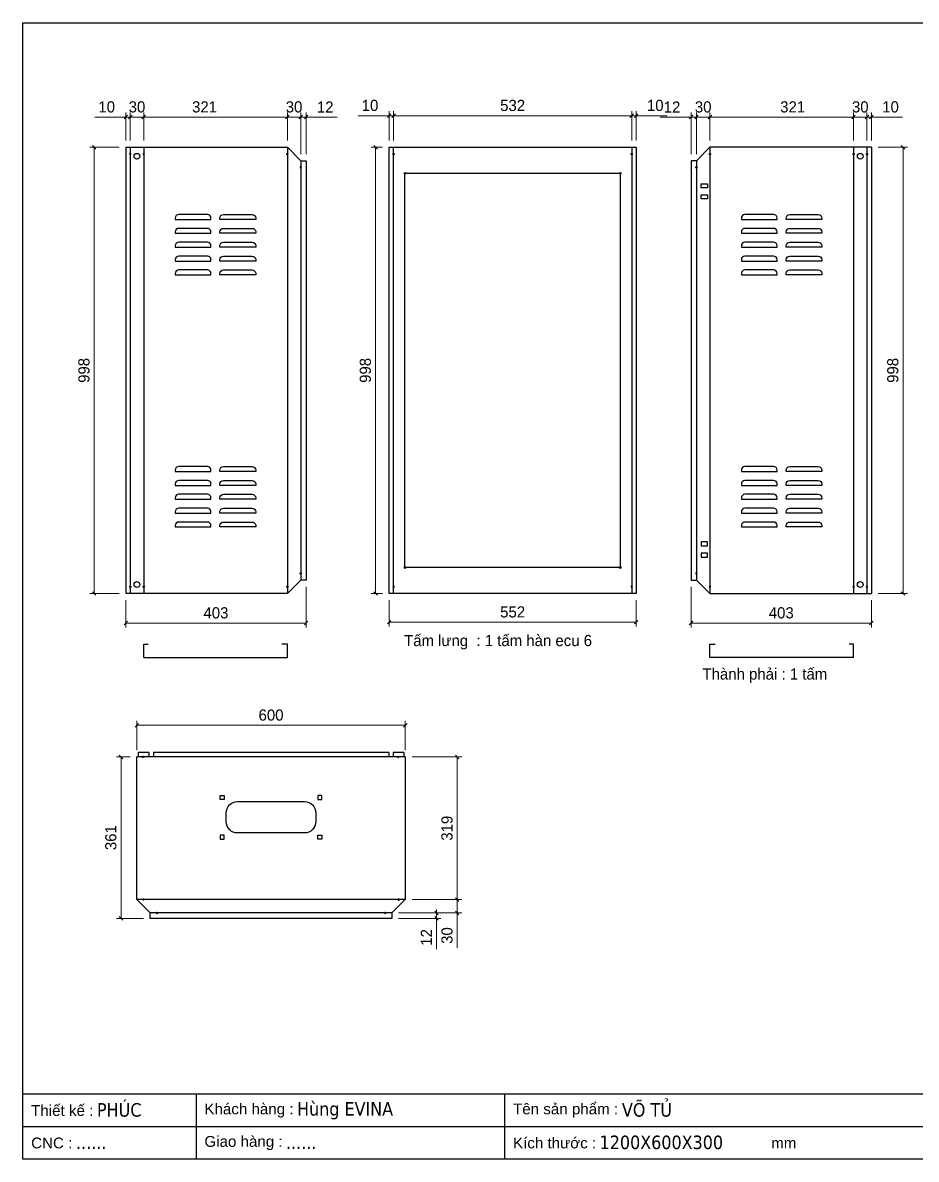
# Model space of a CAD drawing. Header units: millimetres. Extents: x 0 to 3594, y 0 to 2541.
# Drawn here: x 0 to 1997, y 0 to 2541 of the extents above; entities that cross this region are included whole.
import ezdxf
from ezdxf.enums import TextEntityAlignment as Align

# ---------------------------------------------------------------- set-up
doc = ezdxf.new("R2010")
doc.units = ezdxf.units.MM
doc.layers.add('CNC', color=7, linetype='Continuous')
doc.layers.add('DIM', color=253, linetype='Continuous')
doc.styles.add('Arial', font='arial.ttf')
doc.styles.add('Tahoma (Input Text)', font='tahoma.ttf')
doc.dimstyles.new('Dim-25', dxfattribs={"dimtxt": 25, "dimasz": 8, "dimexe": 10, "dimexo": 15, "dimgap": 10, "dimtad": 1, "dimdec": 0, "dimtxsty": 'Standard', "dimblk": 'OBLIQUE', "dimcen": 10, "dimclrd": 5, "dimclre": 5, "dimclrt": 3, "dimazin": 3, "dimtfac": 1, "dimtdec": 0, "dimtmove": 0, "dimatfit": 3, "dimldrblk": 'OBLIQUE', "dimlwd": 9, "dimlwe": 9})

# ---------------------------------------------------------------- blocks, each defined once
blk = doc.blocks.new('khungtenAsean2')
at = {"color": 7}
for p, q in [((2970, -1980), (0, -1980)), ((320, -1980), (320, -2100)), ((890, -1980), (890, -2100)), ((2020, -2040), (0, -2040))]:
    blk.add_line(p, q, dxfattribs=at)
blk.add_lwpolyline([(0, 0), (2970, 0), (2970, -2100), (0, -2100)], close=True, dxfattribs=at)
at = {"color": 2, "char_height": 20, "width": 917.634, "attachment_point": 4, "style": 'Arial'}
for s, insert in [('  Tên sản phẩm :', (890, -2010)), ('  Thiết kế :', (0, -2010)), ('  Khách hàng :', (320, -2010)), ('  Giao hàng :', (320, -2070)), ('  CNC :', (0, -2070)), ('  Kích thước :', (890, -2070)), ('mm', (1382.3, -2070))]:
    blk.add_mtext(s, dxfattribs=dict(at, insert=insert))
at = {"color": 1, "style": 'Tahoma (Input Text)', "flags": 8}
for tag, p in [('#03', (506.6, -2019.3)), ('#01', (137.1, -2021.3)), ('#05', (1106.6, -2021.3)), ('#07', (1834.7, -2021.3)), ('#09', (2146.7, -2021.3)), ('#02', (98.5, -2081.3)), ('#04', (486.1, -2081.3)), ('#06', (1065.3, -2081.3)), ('#08', (1817.4, -2081.3)), ('#10', (2146.7, -2081.3))]:
    blk.add_attdef(tag, p, '', height=25, dxfattribs=at)
blk.add_attdef('#11', text='', height=25, dxfattribs=at).set_placement((2915, -2067.3), align=Align.CENTER)
blk = doc.blocks.new('*D1')
at = {"color": 0, "linetype": 'ByBlock', "lineweight": -2}
for p, q in [((274.3, 2334), (266.3, 2326)), ((587.3, 2326), (595.3, 2334))]:
    blk.add_line(p, q, dxfattribs=at)
at = {"layer": 'Defpoints', "color": 0, "transparency": 16777216}
for p in [(591.3, 2330), (270.3, 2262.5), (591.3, 2262.5)]:
    blk.add_point(p, dxfattribs=at)
at = {"layer": 'DIM', "color": 5, "lineweight": 9, "transparency": 16777216}
for p, q in [((270.3, 2277.5), (270.3, 2340)), ((591.3, 2277.5), (591.3, 2340)), ((270.3, 2330), (591.3, 2330))]:
    blk.add_line(p, q, dxfattribs=at)
at = {"layer": 'DIM', "color": 3, "transparency": 16777216, "insert": (406.3, 2352.7), "char_height": 25, "attachment_point": 5}
blk.add_mtext('321', dxfattribs=at)
blk = doc.blocks.new('_Oblique')
at = {"color": 0, "linetype": 'ByBlock', "lineweight": -2}
blk.add_line((-0.5, -0.5), (0.5, 0.5), dxfattribs=at)
blk = doc.blocks.new('*D2')
at = {"color": 0, "linetype": 'ByBlock', "lineweight": -2}
for p, q in [((595.3, 2334), (587.3, 2326)), ((617.3, 2326), (625.3, 2334))]:
    blk.add_line(p, q, dxfattribs=at)
at = {"layer": 'Defpoints', "color": 0, "transparency": 16777216}
for p in [(621.3, 2330), (591.3, 2262.5), (621.3, 2232.5)]:
    blk.add_point(p, dxfattribs=at)
at = {"layer": 'DIM', "color": 5, "lineweight": 9, "transparency": 16777216}
for p, q in [((591.3, 2277.5), (591.3, 2340)), ((621.3, 2247.5), (621.3, 2340)), ((591.3, 2330), (621.3, 2330))]:
    blk.add_line(p, q, dxfattribs=at)
at = {"layer": 'DIM', "color": 3, "transparency": 16777216, "insert": (606.3, 2352.7), "char_height": 25, "attachment_point": 5}
blk.add_mtext('30', dxfattribs=at)
blk = doc.blocks.new('*D3')
at = {"color": 0, "linetype": 'ByBlock', "lineweight": -2}
for p, q in [((617.3, 2326), (625.3, 2334)), ((637.3, 2334), (629.3, 2326))]:
    blk.add_line(p, q, dxfattribs=at)
at = {"layer": 'Defpoints', "color": 0, "transparency": 16777216}
for p in [(633.3, 2330), (621.3, 2232.5), (633.3, 2232.5)]:
    blk.add_point(p, dxfattribs=at)
at = {"layer": 'DIM', "color": 5, "lineweight": 9, "transparency": 16777216}
for p, q in [((621.3, 2247.5), (621.3, 2340)), ((633.3, 2247.5), (633.3, 2340)), ((621.3, 2330), (613.3, 2330)), ((621.3, 2330), (633.3, 2330)), ((633.3, 2330), (702.5, 2330))]:
    blk.add_line(p, q, dxfattribs=at)
at = {"layer": 'DIM', "color": 3, "transparency": 16777216, "insert": (675.9, 2352.5), "char_height": 25, "attachment_point": 5}
blk.add_mtext('12', dxfattribs=at)
blk = doc.blocks.new('*D4')
at = {"color": 0, "linetype": 'ByBlock', "lineweight": -2}
for p, q in [((234.3, 1202.7), (226.3, 1194.7)), ((629.3, 1194.7), (637.3, 1202.7))]:
    blk.add_line(p, q, dxfattribs=at)
at = {"layer": 'Defpoints', "color": 0, "transparency": 16777216}
for p in [(633.3, 1294.9), (230.3, 1264.9), (633.3, 1198.7)]:
    blk.add_point(p, dxfattribs=at)
at = {"layer": 'DIM', "color": 5, "lineweight": 9, "transparency": 16777216}
for p, q in [((633.3, 1279.9), (633.3, 1188.7)), ((230.3, 1249.9), (230.3, 1188.7)), ((230.3, 1198.7), (633.3, 1198.7))]:
    blk.add_line(p, q, dxfattribs=at)
at = {"layer": 'DIM', "color": 3, "transparency": 16777216, "insert": (431.8, 1221.5), "char_height": 25, "attachment_point": 5}
blk.add_mtext('403', dxfattribs=at)
blk = doc.blocks.new('*D5')
at = {"color": 0, "linetype": 'ByBlock', "lineweight": -2}
for p, q in [((244.3, 2334), (236.3, 2326)), ((266.3, 2326), (274.3, 2334))]:
    blk.add_line(p, q, dxfattribs=at)
at = {"layer": 'Defpoints', "color": 0, "transparency": 16777216}
for p in [(240.3, 2330), (240.3, 2262.5), (270.3, 2262.5)]:
    blk.add_point(p, dxfattribs=at)
at = {"layer": 'DIM', "color": 5, "lineweight": 9, "transparency": 16777216}
for p, q in [((240.3, 2277.5), (240.3, 2340)), ((270.3, 2277.5), (270.3, 2340)), ((270.3, 2330), (240.3, 2330))]:
    blk.add_line(p, q, dxfattribs=at)
at = {"layer": 'DIM', "color": 3, "transparency": 16777216, "insert": (255.3, 2352.7), "char_height": 25, "attachment_point": 5}
blk.add_mtext('30', dxfattribs=at)
blk = doc.blocks.new('*D6')
at = {"color": 0, "linetype": 'ByBlock', "lineweight": -2}
for p, q in [((226.3, 2326), (234.3, 2334)), ((244.3, 2334), (236.3, 2326))]:
    blk.add_line(p, q, dxfattribs=at)
at = {"layer": 'Defpoints', "color": 0, "transparency": 16777216}
for p in [(230.3, 2330), (230.3, 2262.5), (240.3, 2262.5)]:
    blk.add_point(p, dxfattribs=at)
at = {"layer": 'DIM', "color": 5, "lineweight": 9, "transparency": 16777216}
for p, q in [((230.3, 2277.5), (230.3, 2340)), ((240.3, 2277.5), (240.3, 2340)), ((230.3, 2330), (160.9, 2330)), ((240.3, 2330), (230.3, 2330)), ((240.3, 2330), (248.3, 2330))]:
    blk.add_line(p, q, dxfattribs=at)
at = {"layer": 'DIM', "color": 3, "transparency": 16777216, "insert": (187.6, 2352.7), "char_height": 25, "attachment_point": 5}
blk.add_mtext('10', dxfattribs=at)
blk = doc.blocks.new('f3daunguoc')
at = {"layer": 'CNC', "color": 2, "lineweight": -3}
blk.add_circle((0, 0), 1.5, dxfattribs=at)
blk = doc.blocks.new('*D7')
at = {"color": 0, "linetype": 'ByBlock', "lineweight": -2}
for p, q in [((163.7, 2258.5), (155.7, 2266.5)), ((155.7, 1268.9), (163.7, 1260.9))]:
    blk.add_line(p, q, dxfattribs=at)
at = {"layer": 'Defpoints', "color": 0, "ltscale": 3, "transparency": 16777216}
for p in [(230.3, 2262.5), (159.7, 1264.9), (230.3, 1264.9)]:
    blk.add_point(p, dxfattribs=at)
at = {"layer": 'DIM', "color": 5, "lineweight": 9, "ltscale": 3, "transparency": 16777216}
for p, q in [((215.3, 2262.5), (149.7, 2262.5)), ((159.7, 2262.5), (159.7, 1264.9)), ((215.3, 1264.9), (149.7, 1264.9))]:
    blk.add_line(p, q, dxfattribs=at)
at = {"layer": 'DIM', "color": 3, "ltscale": 3, "transparency": 16777216, "insert": (136.9, 1763.7), "char_height": 25, "attachment_point": 5, "rotation": 90}
blk.add_mtext('998', dxfattribs=at)
blk = doc.blocks.new('*D8')
at = {"color": 0, "linetype": 'ByBlock', "lineweight": -2}
for p, q in [((1539.6, 2334), (1531.6, 2326)), ((1852.6, 2326), (1860.6, 2334))]:
    blk.add_line(p, q, dxfattribs=at)
at = {"layer": 'Defpoints', "color": 0, "transparency": 16777216}
for p in [(1535.6, 2330), (1535.6, 2262.5), (1856.6, 2262.5)]:
    blk.add_point(p, dxfattribs=at)
at = {"layer": 'DIM', "color": 5, "lineweight": 9, "transparency": 16777216}
for p, q in [((1535.6, 2277.5), (1535.6, 2340)), ((1856.6, 2277.5), (1856.6, 2340)), ((1856.6, 2330), (1535.6, 2330))]:
    blk.add_line(p, q, dxfattribs=at)
at = {"layer": 'DIM', "color": 3, "transparency": 16777216, "insert": (1720.6, 2352.7), "char_height": 25, "attachment_point": 5}
blk.add_mtext('321', dxfattribs=at)
blk = doc.blocks.new('*D9')
at = {"color": 0, "linetype": 'ByBlock', "lineweight": -2}
for p, q in [((1509.6, 2334), (1501.6, 2326)), ((1531.6, 2326), (1539.6, 2334))]:
    blk.add_line(p, q, dxfattribs=at)
at = {"layer": 'Defpoints', "color": 0, "transparency": 16777216}
for p in [(1505.6, 2330), (1535.6, 2262.5), (1505.6, 2232.5)]:
    blk.add_point(p, dxfattribs=at)
at = {"layer": 'DIM', "color": 5, "lineweight": 9, "transparency": 16777216}
for p, q in [((1505.6, 2247.5), (1505.6, 2340)), ((1535.6, 2277.5), (1535.6, 2340)), ((1535.6, 2330), (1505.6, 2330))]:
    blk.add_line(p, q, dxfattribs=at)
at = {"layer": 'DIM', "color": 3, "transparency": 16777216, "insert": (1520.6, 2352.7), "char_height": 25, "attachment_point": 5}
blk.add_mtext('30', dxfattribs=at)
blk = doc.blocks.new('*D10')
at = {"color": 0, "linetype": 'ByBlock', "lineweight": -2}
for p, q in [((1489.6, 2326), (1497.6, 2334)), ((1509.6, 2334), (1501.6, 2326))]:
    blk.add_line(p, q, dxfattribs=at)
at = {"layer": 'Defpoints', "color": 0, "transparency": 16777216}
for p in [(1493.6, 2330), (1493.6, 2232.5), (1505.6, 2232.5)]:
    blk.add_point(p, dxfattribs=at)
at = {"layer": 'DIM', "color": 5, "lineweight": 9, "transparency": 16777216}
for p, q in [((1493.6, 2247.5), (1493.6, 2340)), ((1505.6, 2247.5), (1505.6, 2340)), ((1493.6, 2330), (1424.4, 2330)), ((1505.6, 2330), (1493.6, 2330)), ((1505.6, 2330), (1513.6, 2330))]:
    blk.add_line(p, q, dxfattribs=at)
at = {"layer": 'DIM', "color": 3, "transparency": 16777216, "insert": (1451, 2352.5), "char_height": 25, "attachment_point": 5}
blk.add_mtext('12', dxfattribs=at)
blk = doc.blocks.new('*D11')
at = {"color": 0, "linetype": 'ByBlock', "lineweight": -2}
for p, q in [((1497.6, 1202.7), (1489.6, 1194.7)), ((1892.6, 1194.7), (1900.6, 1202.7))]:
    blk.add_line(p, q, dxfattribs=at)
at = {"layer": 'Defpoints', "color": 0, "transparency": 16777216}
for p in [(1493.6, 1294.9), (1896.6, 1264.9), (1493.6, 1198.7)]:
    blk.add_point(p, dxfattribs=at)
at = {"layer": 'DIM', "color": 5, "lineweight": 9, "transparency": 16777216}
for p, q in [((1493.6, 1279.9), (1493.6, 1188.7)), ((1896.6, 1249.9), (1896.6, 1188.7)), ((1896.6, 1198.7), (1493.6, 1198.7))]:
    blk.add_line(p, q, dxfattribs=at)
at = {"layer": 'DIM', "color": 3, "transparency": 16777216, "insert": (1695.1, 1221.5), "char_height": 25, "attachment_point": 5}
blk.add_mtext('403', dxfattribs=at)
blk = doc.blocks.new('*D12')
at = {"color": 0, "linetype": 'ByBlock', "lineweight": -2}
for p, q in [((1860.6, 2334), (1852.6, 2326)), ((1882.6, 2326), (1890.6, 2334))]:
    blk.add_line(p, q, dxfattribs=at)
at = {"layer": 'Defpoints', "color": 0, "transparency": 16777216}
for p in [(1886.6, 2330), (1856.6, 2262.5), (1886.6, 2262.5)]:
    blk.add_point(p, dxfattribs=at)
at = {"layer": 'DIM', "color": 5, "lineweight": 9, "transparency": 16777216}
for p, q in [((1856.6, 2277.5), (1856.6, 2340)), ((1886.6, 2277.5), (1886.6, 2340)), ((1856.6, 2330), (1886.6, 2330))]:
    blk.add_line(p, q, dxfattribs=at)
at = {"layer": 'DIM', "color": 3, "transparency": 16777216, "insert": (1871.6, 2352.7), "char_height": 25, "attachment_point": 5}
blk.add_mtext('30', dxfattribs=at)
blk = doc.blocks.new('*D13')
at = {"color": 0, "linetype": 'ByBlock', "lineweight": -2}
for p, q in [((1882.6, 2326), (1890.6, 2334)), ((1900.6, 2334), (1892.6, 2326))]:
    blk.add_line(p, q, dxfattribs=at)
at = {"layer": 'Defpoints', "color": 0, "transparency": 16777216}
for p in [(1896.6, 2330), (1886.6, 2262.5), (1896.6, 2262.5)]:
    blk.add_point(p, dxfattribs=at)
at = {"layer": 'DIM', "color": 5, "lineweight": 9, "transparency": 16777216}
for p, q in [((1886.6, 2277.5), (1886.6, 2340)), ((1896.6, 2277.5), (1896.6, 2340)), ((1886.6, 2330), (1878.6, 2330)), ((1886.6, 2330), (1896.6, 2330)), ((1896.6, 2330), (1966, 2330))]:
    blk.add_line(p, q, dxfattribs=at)
at = {"layer": 'DIM', "color": 3, "transparency": 16777216, "insert": (1939.3, 2352.7), "char_height": 25, "attachment_point": 5}
blk.add_mtext('10', dxfattribs=at)
blk = doc.blocks.new('*D14')
at = {"color": 0, "linetype": 'ByBlock', "lineweight": -2}
for p, q in [((1971.3, 2258.5), (1963.3, 2266.5)), ((1963.3, 1268.9), (1971.3, 1260.9))]:
    blk.add_line(p, q, dxfattribs=at)
at = {"layer": 'Defpoints', "color": 0, "ltscale": 3, "transparency": 16777216}
for p in [(1896.6, 2262.5), (1896.6, 1264.9), (1967.3, 1264.9)]:
    blk.add_point(p, dxfattribs=at)
at = {"layer": 'DIM', "color": 5, "lineweight": 9, "ltscale": 3, "transparency": 16777216}
for p, q in [((1911.6, 2262.5), (1977.3, 2262.5)), ((1967.3, 2262.5), (1967.3, 1264.9)), ((1911.6, 1264.9), (1977.3, 1264.9))]:
    blk.add_line(p, q, dxfattribs=at)
at = {"layer": 'DIM', "color": 3, "ltscale": 3, "transparency": 16777216, "insert": (1944.5, 1763.7), "char_height": 25, "attachment_point": 5, "rotation": 90}
blk.add_mtext('998', dxfattribs=at)
blk = doc.blocks.new('*D15')
at = {"color": 0, "linetype": 'ByBlock', "lineweight": -2}
for p, q in [((822.8, 1204.9), (814.8, 1196.9)), ((1366.8, 1196.9), (1374.8, 1204.9))]:
    blk.add_line(p, q, dxfattribs=at)
at = {"layer": 'Defpoints', "color": 0, "transparency": 16777216}
for p in [(818.8, 1264.9), (1370.8, 1264.9), (1370.8, 1200.9)]:
    blk.add_point(p, dxfattribs=at)
at = {"layer": 'DIM', "color": 5, "lineweight": 9, "transparency": 16777216}
for p, q in [((818.8, 1249.9), (818.8, 1190.9)), ((1370.8, 1249.9), (1370.8, 1190.9)), ((818.8, 1200.9), (1370.8, 1200.9))]:
    blk.add_line(p, q, dxfattribs=at)
at = {"layer": 'DIM', "color": 3, "transparency": 16777216, "insert": (1094.8, 1223.6), "char_height": 25, "attachment_point": 5}
blk.add_mtext('552', dxfattribs=at)
blk = doc.blocks.new('*D16')
at = {"color": 0, "linetype": 'ByBlock', "lineweight": -2}
for p, q in [((832.8, 2337.2), (824.8, 2329.2)), ((1356.8, 2329.2), (1364.8, 2337.2))]:
    blk.add_line(p, q, dxfattribs=at)
at = {"layer": 'Defpoints', "color": 0, "transparency": 16777216}
for p in [(1360.8, 2333.2), (828.8, 2262.5), (1360.8, 2262.5)]:
    blk.add_point(p, dxfattribs=at)
at = {"layer": 'DIM', "color": 5, "lineweight": 9, "transparency": 16777216}
for p, q in [((828.8, 2277.5), (828.8, 2343.2)), ((1360.8, 2277.5), (1360.8, 2343.2)), ((828.8, 2333.2), (1360.8, 2333.2))]:
    blk.add_line(p, q, dxfattribs=at)
at = {"layer": 'DIM', "color": 3, "transparency": 16777216, "insert": (1094.8, 2356), "char_height": 25, "attachment_point": 5}
blk.add_mtext('532', dxfattribs=at)
blk = doc.blocks.new('*D17')
at = {"color": 0, "linetype": 'ByBlock', "lineweight": -2}
for p, q in [((1356.8, 2329.2), (1364.8, 2337.2)), ((1374.8, 2337.2), (1366.8, 2329.2))]:
    blk.add_line(p, q, dxfattribs=at)
at = {"layer": 'Defpoints', "color": 0, "transparency": 16777216}
for p in [(1370.8, 2333.2), (1360.8, 2262.5), (1370.8, 2262.5)]:
    blk.add_point(p, dxfattribs=at)
at = {"layer": 'DIM', "color": 5, "lineweight": 9, "transparency": 16777216}
for p, q in [((1360.8, 2277.5), (1360.8, 2343.2)), ((1370.8, 2277.5), (1370.8, 2343.2)), ((1360.8, 2333.2), (1352.8, 2333.2)), ((1360.8, 2333.2), (1370.8, 2333.2)), ((1370.8, 2333.2), (1440.1, 2333.2))]:
    blk.add_line(p, q, dxfattribs=at)
at = {"layer": 'DIM', "color": 3, "transparency": 16777216, "insert": (1413.5, 2356), "char_height": 25, "attachment_point": 5}
blk.add_mtext('10', dxfattribs=at)
blk = doc.blocks.new('*D18')
at = {"color": 0, "linetype": 'ByBlock', "lineweight": -2}
for p, q in [((814.8, 2329.2), (822.8, 2337.2)), ((832.8, 2337.2), (824.8, 2329.2))]:
    blk.add_line(p, q, dxfattribs=at)
at = {"layer": 'Defpoints', "color": 0, "transparency": 16777216}
for p in [(818.8, 2333.2), (818.8, 2262.5), (828.8, 2262.5)]:
    blk.add_point(p, dxfattribs=at)
at = {"layer": 'DIM', "color": 5, "lineweight": 9, "transparency": 16777216}
for p, q in [((818.8, 2277.5), (818.8, 2343.2)), ((828.8, 2277.5), (828.8, 2343.2)), ((818.8, 2333.2), (749.4, 2333.2)), ((828.8, 2333.2), (818.8, 2333.2)), ((828.8, 2333.2), (836.8, 2333.2))]:
    blk.add_line(p, q, dxfattribs=at)
at = {"layer": 'DIM', "color": 3, "transparency": 16777216, "insert": (776.1, 2356), "char_height": 25, "attachment_point": 5}
blk.add_mtext('10', dxfattribs=at)
blk = doc.blocks.new('*D19')
at = {"color": 0, "linetype": 'ByBlock', "lineweight": -2}
for p, q in [((792.5, 2258.5), (784.5, 2266.5)), ((784.5, 1268.9), (792.5, 1260.9))]:
    blk.add_line(p, q, dxfattribs=at)
at = {"layer": 'Defpoints', "color": 0, "ltscale": 3, "transparency": 16777216}
for p in [(818.8, 2262.5), (788.5, 1264.9), (818.8, 1264.9)]:
    blk.add_point(p, dxfattribs=at)
at = {"layer": 'DIM', "color": 5, "lineweight": 9, "ltscale": 3, "transparency": 16777216}
for p, q in [((803.8, 2262.5), (778.5, 2262.5)), ((788.5, 2262.5), (788.5, 1264.9)), ((803.8, 1264.9), (778.5, 1264.9))]:
    blk.add_line(p, q, dxfattribs=at)
at = {"layer": 'DIM', "color": 3, "ltscale": 3, "transparency": 16777216, "insert": (765.7, 1763.7), "char_height": 25, "attachment_point": 5, "rotation": 90}
blk.add_mtext('998', dxfattribs=at)
blk = doc.blocks.new('*D24')
at = {"color": 0, "linetype": 'ByBlock', "lineweight": -2}
for p, q in [((920.6, 554.6), (928.6, 546.6)), ((928.6, 534.6), (920.6, 542.6))]:
    blk.add_line(p, q, dxfattribs=at)
at = {"layer": 'Defpoints', "color": 0, "transparency": 16777216}
for p in [(824.9, 550.6), (824.9, 538.6), (924.6, 538.6)]:
    blk.add_point(p, dxfattribs=at)
at = {"layer": 'DIM', "color": 5, "lineweight": 9, "transparency": 16777216}
for p, q in [((839.9, 550.6), (934.6, 550.6)), ((839.9, 538.6), (934.6, 538.6)), ((924.6, 550.6), (924.6, 558.6)), ((924.6, 550.6), (924.6, 538.6)), ((924.6, 538.6), (924.6, 469.4))]:
    blk.add_line(p, q, dxfattribs=at)
at = {"layer": 'DIM', "color": 3, "transparency": 16777216, "insert": (902.1, 496), "char_height": 25, "attachment_point": 5, "rotation": 90}
blk.add_mtext('12', dxfattribs=at)
blk = doc.blocks.new('*D25')
at = {"color": 0, "linetype": 'ByBlock', "lineweight": -2}
for p, q in [((223.7, 895.6), (215.7, 903.6)), ((215.7, 542.6), (223.7, 534.6))]:
    blk.add_line(p, q, dxfattribs=at)
at = {"layer": 'Defpoints', "color": 0, "transparency": 16777216}
for p in [(254.9, 899.6), (219.7, 538.6), (284.9, 538.6)]:
    blk.add_point(p, dxfattribs=at)
at = {"layer": 'DIM', "color": 5, "lineweight": 9, "transparency": 16777216}
for p, q in [((239.9, 899.6), (209.7, 899.6)), ((219.7, 899.6), (219.7, 538.6)), ((269.9, 538.6), (209.7, 538.6))]:
    blk.add_line(p, q, dxfattribs=at)
at = {"layer": 'DIM', "color": 3, "transparency": 16777216, "insert": (196.9, 719.1), "char_height": 25, "attachment_point": 5, "rotation": 90}
blk.add_mtext('361', dxfattribs=at)
blk = doc.blocks.new('*D26')
at = {"color": 0, "linetype": 'ByBlock', "lineweight": -2}
for p, q in [((258.9, 974.3), (250.9, 966.3)), ((850.9, 966.3), (858.9, 974.3))]:
    blk.add_line(p, q, dxfattribs=at)
at = {"layer": 'Defpoints', "color": 0, "ltscale": 3, "transparency": 16777216}
for p in [(254.9, 970.3), (254.9, 899.6), (854.9, 899.6)]:
    blk.add_point(p, dxfattribs=at)
at = {"layer": 'DIM', "color": 5, "lineweight": 9, "ltscale": 3, "transparency": 16777216}
for p, q in [((254.9, 914.6), (254.9, 980.3)), ((854.9, 970.3), (254.9, 970.3)), ((854.9, 914.6), (854.9, 980.3))]:
    blk.add_line(p, q, dxfattribs=at)
at = {"layer": 'DIM', "color": 3, "ltscale": 3, "transparency": 16777216, "insert": (554.9, 993), "char_height": 25, "attachment_point": 5}
blk.add_mtext('600', dxfattribs=at)
blk = doc.blocks.new('*D27')
at = {"color": 0, "linetype": 'ByBlock', "lineweight": -2}
for p, q in [((974.9, 576.6), (966.9, 584.6)), ((966.9, 554.6), (974.9, 546.6))]:
    blk.add_line(p, q, dxfattribs=at)
at = {"layer": 'Defpoints', "color": 0, "ltscale": 3, "transparency": 16777216}
for p in [(854.9, 580.6), (970.9, 580.6), (824.9, 550.6)]:
    blk.add_point(p, dxfattribs=at)
at = {"layer": 'DIM', "color": 5, "lineweight": 9, "ltscale": 3, "transparency": 16777216}
for p, q in [((869.9, 580.6), (980.9, 580.6)), ((970.9, 580.6), (970.9, 550.6)), ((839.9, 550.6), (980.9, 550.6)), ((970.9, 550.6), (970.9, 472.4))]:
    blk.add_line(p, q, dxfattribs=at)
at = {"layer": 'DIM', "color": 3, "ltscale": 3, "transparency": 16777216, "insert": (948.2, 500.2), "char_height": 25, "attachment_point": 5, "rotation": 90}
blk.add_mtext('30', dxfattribs=at)
blk = doc.blocks.new('*D28')
at = {"color": 0, "linetype": 'ByBlock', "lineweight": -2}
for p, q in [((974.9, 895.6), (966.9, 903.6)), ((966.9, 584.6), (974.9, 576.6))]:
    blk.add_line(p, q, dxfattribs=at)
at = {"layer": 'Defpoints', "color": 0, "ltscale": 3, "transparency": 16777216}
for p in [(854.9, 899.6), (970.9, 899.6), (854.9, 580.6)]:
    blk.add_point(p, dxfattribs=at)
at = {"layer": 'DIM', "color": 5, "lineweight": 9, "ltscale": 3, "transparency": 16777216}
for p, q in [((869.9, 899.6), (980.9, 899.6)), ((970.9, 580.6), (970.9, 899.6)), ((869.9, 580.6), (980.9, 580.6))]:
    blk.add_line(p, q, dxfattribs=at)
at = {"layer": 'DIM', "color": 3, "ltscale": 3, "transparency": 16777216, "insert": (948.2, 740.1), "char_height": 25, "attachment_point": 5, "rotation": 90}
blk.add_mtext('319', dxfattribs=at)

msp = doc.modelspace()

# ---------------------------------------------------------------- linework, layer by layer
at = {"color": 7}
for p, q in [((230.3, 2262.5), (230.3, 1264.9)), ((240.3, 2262.5), (240.3, 1264.9)), ((270.3, 2262.5), (270.3, 1264.9)), ((591.3, 2262.5), (591.3, 1264.9)), ((591.3, 2262.5), (621.3, 2232.5)), ((818.8, 2262.5), (1370.8, 2262.5)), ((818.8, 1264.9), (818.8, 2262.5)), ((828.8, 1264.9), (828.8, 2262.5)), ((1360.8, 2262.5), (1360.8, 1264.9)), ((1370.8, 2262.5), (1370.8, 1264.9)), ((1535.6, 2262.5), (1505.6, 2232.5)), ((1535.6, 2262.5), (1535.6, 1264.9)), ((1856.6, 2262.5), (1856.6, 1264.9)), ((1886.6, 2262.5), (1886.6, 1264.9)), ((1896.6, 2262.5), (1896.6, 1264.9)), ((621.3, 2232.5), (621.3, 1294.9)), ((1505.6, 2232.5), (1505.6, 1294.9)), ((591.3, 1264.9), (621.3, 1294.9)), ((1535.6, 1264.9), (1505.6, 1294.9)), ((1370.8, 1264.9), (818.8, 1264.9)), ((270.3, 1122), (270.3, 1152)), ((270.3, 1152), (280.3, 1152)), ((591.3, 1152), (579.3, 1152)), ((591.3, 1122), (591.3, 1152)), ((1535.6, 1122), (1535.6, 1152)), ((1535.6, 1152), (1547.6, 1152)), ((1856.6, 1152), (1846.6, 1152)), ((1856.6, 1122), (1856.6, 1152)), ((270.3, 1122), (591.3, 1122)), ((1856.6, 1122), (1535.6, 1122)), ((854.9, 899.6), (254.9, 899.6)), ((281.9, 909.6), (257.9, 909.6)), ((817.9, 909.6), (291.9, 909.6)), ((851.9, 909.6), (827.9, 909.6)), ((854.9, 580.6), (254.9, 580.6)), ((254.9, 580.6), (284.9, 550.6)), ((854.9, 580.6), (824.9, 550.6)), ((824.9, 550.6), (284.9, 550.6))]:
    msp.add_line(p, q, dxfattribs=at)
at = {"ltscale": 3}
for p, q in [((257.9, 909.6), (257.9, 899.6)), ((281.9, 909.6), (281.9, 899.6)), ((291.9, 909.6), (291.9, 899.6)), ((817.9, 909.6), (817.9, 899.6)), ((827.9, 909.6), (827.9, 899.6)), ((851.9, 909.6), (851.9, 899.6))]:
    msp.add_line(p, q, dxfattribs=at)
at = {"color": 7}
for points in [[(230.3, 2262.5), (591.3, 2262.5)], [(1896.6, 2262.5), (1535.6, 2262.5)], [(621.3, 2232.5), (633.3, 2232.5), (633.3, 1294.9), (621.3, 1294.9)], [(1505.6, 2232.5), (1493.6, 2232.5), (1493.6, 1294.9), (1505.6, 1294.9)], [(591.3, 1264.9), (230.3, 1264.9)], [(1535.6, 1264.9), (1896.6, 1264.9)], [(254.9, 580.6), (254.9, 899.6)], [(854.9, 899.6), (854.9, 580.6)], [(824.9, 550.6), (824.9, 538.6), (284.9, 538.6), (284.9, 550.6)]]:
    msp.add_lwpolyline(points, dxfattribs=at)
at = {"ltscale": 3}
msp.add_lwpolyline([(854.2, 2204.3), (1335.4, 2204.3), (1335.4, 1323.1), (854.2, 1323.1)], close=True, dxfattribs=at)
at = {"color": 2}
for points in [[(1516.1, 2181), (1530.1, 2181), (1530.1, 2172), (1516.1, 2172)], [(1516.1, 2156), (1530.1, 2156), (1530.1, 2147), (1516.1, 2147)], [(1516.1, 1371.4), (1530.1, 1371.4), (1530.1, 1380.4), (1516.1, 1380.4)], [(1516.1, 1346.4), (1530.1, 1346.4), (1530.1, 1355.4), (1516.1, 1355.4)], [(450.2, 804.4), (441.2, 804.4), (441.2, 813.4), (450.2, 813.4)], [(659.7, 804.4), (668.7, 804.4), (668.7, 813.4), (659.7, 813.4)], [(450.2, 724.9), (441.2, 724.9), (441.2, 715.9), (450.2, 715.9)], [(659.7, 724.9), (668.7, 724.9), (668.7, 715.9), (659.7, 715.9)]]:
    msp.add_lwpolyline(points, close=True, dxfattribs=at)
for points in [[(412.6, 2112.2), (348.6, 2112.2, 0.414214), (340.6, 2104.2), (340.6, 2101.2), (420.6, 2101.2), (420.6, 2104.2, 0.414214)], [(448.6, 2112.2), (512.6, 2112.2, -0.414214), (520.6, 2104.2), (520.6, 2101.2), (440.6, 2101.2), (440.6, 2104.2, -0.414214)], [(1677.9, 2112.2), (1613.9, 2112.2, 0.414214), (1605.9, 2104.2), (1605.9, 2101.2), (1685.9, 2101.2), (1685.9, 2104.2, 0.414214)], [(1713.9, 2112.2), (1777.9, 2112.2, -0.414214), (1785.9, 2104.2), (1785.9, 2101.2), (1705.9, 2101.2), (1705.9, 2104.2, -0.414214)], [(412.6, 2081.2), (348.6, 2081.2, 0.414214), (340.6, 2073.2), (340.6, 2070.2), (420.6, 2070.2), (420.6, 2073.2, 0.414214)], [(448.6, 2081.2), (512.6, 2081.2, -0.414214), (520.6, 2073.2), (520.6, 2070.2), (440.6, 2070.2), (440.6, 2073.2, -0.414214)], [(1677.9, 2081.2), (1613.9, 2081.2, 0.414214), (1605.9, 2073.2), (1605.9, 2070.2), (1685.9, 2070.2), (1685.9, 2073.2, 0.414214)], [(1713.9, 2081.2), (1777.9, 2081.2, -0.414214), (1785.9, 2073.2), (1785.9, 2070.2), (1705.9, 2070.2), (1705.9, 2073.2, -0.414214)], [(412.6, 2050.2), (348.6, 2050.2, 0.414214), (340.6, 2042.2), (340.6, 2039.2), (420.6, 2039.2), (420.6, 2042.2, 0.414214)], [(448.6, 2050.2), (512.6, 2050.2, -0.414214), (520.6, 2042.2), (520.6, 2039.2), (440.6, 2039.2), (440.6, 2042.2, -0.414214)], [(1677.9, 2050.2), (1613.9, 2050.2, 0.414214), (1605.9, 2042.2), (1605.9, 2039.2), (1685.9, 2039.2), (1685.9, 2042.2, 0.414214)], [(1713.9, 2050.2), (1777.9, 2050.2, -0.414214), (1785.9, 2042.2), (1785.9, 2039.2), (1705.9, 2039.2), (1705.9, 2042.2, -0.414214)], [(412.6, 2019.2), (348.6, 2019.2, 0.414214), (340.6, 2011.2), (340.6, 2008.2), (420.6, 2008.2), (420.6, 2011.2, 0.414214)], [(448.6, 2019.2), (512.6, 2019.2, -0.414214), (520.6, 2011.2), (520.6, 2008.2), (440.6, 2008.2), (440.6, 2011.2, -0.414214)], [(1677.9, 2019.2), (1613.9, 2019.2, 0.414214), (1605.9, 2011.2), (1605.9, 2008.2), (1685.9, 2008.2), (1685.9, 2011.2, 0.414214)], [(1713.9, 2019.2), (1777.9, 2019.2, -0.414214), (1785.9, 2011.2), (1785.9, 2008.2), (1705.9, 2008.2), (1705.9, 2011.2, -0.414214)], [(412.6, 1988.2), (348.6, 1988.2, 0.414214), (340.6, 1980.2), (340.6, 1977.2), (420.6, 1977.2), (420.6, 1980.2, 0.414214)], [(448.6, 1988.2), (512.6, 1988.2, -0.414214), (520.6, 1980.2), (520.6, 1977.2), (440.6, 1977.2), (440.6, 1980.2, -0.414214)], [(1677.9, 1988.2), (1613.9, 1988.2, 0.414214), (1605.9, 1980.2), (1605.9, 1977.2), (1685.9, 1977.2), (1685.9, 1980.2, 0.414214)], [(1713.9, 1988.2), (1777.9, 1988.2, -0.414214), (1785.9, 1980.2), (1785.9, 1977.2), (1705.9, 1977.2), (1705.9, 1980.2, -0.414214)], [(412.6, 1548.7), (348.6, 1548.7, 0.414214), (340.6, 1540.7), (340.6, 1537.7), (420.6, 1537.7), (420.6, 1540.7, 0.414214)], [(448.6, 1548.7), (512.6, 1548.7, -0.414214), (520.6, 1540.7), (520.6, 1537.7), (440.6, 1537.7), (440.6, 1540.7, -0.414214)], [(1677.9, 1548.7), (1613.9, 1548.7, 0.414214), (1605.9, 1540.7), (1605.9, 1537.7), (1685.9, 1537.7), (1685.9, 1540.7, 0.414214)], [(1713.9, 1548.7), (1777.9, 1548.7, -0.414214), (1785.9, 1540.7), (1785.9, 1537.7), (1705.9, 1537.7), (1705.9, 1540.7, -0.414214)], [(412.6, 1517.7), (348.6, 1517.7, 0.414214), (340.6, 1509.7), (340.6, 1506.7), (420.6, 1506.7), (420.6, 1509.7, 0.414214)], [(448.6, 1517.7), (512.6, 1517.7, -0.414214), (520.6, 1509.7), (520.6, 1506.7), (440.6, 1506.7), (440.6, 1509.7, -0.414214)], [(1677.9, 1517.7), (1613.9, 1517.7, 0.414214), (1605.9, 1509.7), (1605.9, 1506.7), (1685.9, 1506.7), (1685.9, 1509.7, 0.414214)], [(1713.9, 1517.7), (1777.9, 1517.7, -0.414214), (1785.9, 1509.7), (1785.9, 1506.7), (1705.9, 1506.7), (1705.9, 1509.7, -0.414214)], [(412.6, 1486.7), (348.6, 1486.7, 0.414214), (340.6, 1478.7), (340.6, 1475.7), (420.6, 1475.7), (420.6, 1478.7, 0.414214)], [(448.6, 1486.7), (512.6, 1486.7, -0.414214), (520.6, 1478.7), (520.6, 1475.7), (440.6, 1475.7), (440.6, 1478.7, -0.414214)], [(1677.9, 1486.7), (1613.9, 1486.7, 0.414214), (1605.9, 1478.7), (1605.9, 1475.7), (1685.9, 1475.7), (1685.9, 1478.7, 0.414214)], [(1713.9, 1486.7), (1777.9, 1486.7, -0.414214), (1785.9, 1478.7), (1785.9, 1475.7), (1705.9, 1475.7), (1705.9, 1478.7, -0.414214)], [(412.6, 1455.7), (348.6, 1455.7, 0.414214), (340.6, 1447.7), (340.6, 1444.7), (420.6, 1444.7), (420.6, 1447.7, 0.414214)], [(448.6, 1455.7), (512.6, 1455.7, -0.414214), (520.6, 1447.7), (520.6, 1444.7), (440.6, 1444.7), (440.6, 1447.7, -0.414214)], [(1677.9, 1455.7), (1613.9, 1455.7, 0.414214), (1605.9, 1447.7), (1605.9, 1444.7), (1685.9, 1444.7), (1685.9, 1447.7, 0.414214)], [(1713.9, 1455.7), (1777.9, 1455.7, -0.414214), (1785.9, 1447.7), (1785.9, 1444.7), (1705.9, 1444.7), (1705.9, 1447.7, -0.414214)], [(412.6, 1424.7), (348.6, 1424.7, 0.414214), (340.6, 1416.7), (340.6, 1413.7), (420.6, 1413.7), (420.6, 1416.7, 0.414214)], [(448.6, 1424.7), (512.6, 1424.7, -0.414214), (520.6, 1416.7), (520.6, 1413.7), (440.6, 1413.7), (440.6, 1416.7, -0.414214)], [(1677.9, 1424.7), (1613.9, 1424.7, 0.414214), (1605.9, 1416.7), (1605.9, 1413.7), (1685.9, 1413.7), (1685.9, 1416.7, 0.414214)], [(1713.9, 1424.7), (1777.9, 1424.7, -0.414214), (1785.9, 1416.7), (1785.9, 1413.7), (1705.9, 1413.7), (1705.9, 1416.7, -0.414214)], [(479.9, 799.6), (629.9, 799.6, -0.414214), (654.9, 774.6), (654.9, 754.6, -0.414214), (629.9, 729.6), (479.9, 729.6, -0.414214), (454.9, 754.6), (454.9, 774.6, -0.414214)]]:
    msp.add_lwpolyline(points, format="xyb", close=True, dxfattribs=at)
at = {"color": 2, "ltscale": 3}
for centre, radius in [((255.3, 2242.5), 6.5), ((1871.6, 2242.5), 6.5), ((854.2, 2204.3), 2), ((1335.4, 2204.3), 2), ((854.2, 1323.1), 2), ((1335.4, 1323.1), 2), ((255.3, 1284.9), 6.5), ((1871.6, 1284.9), 6.5)]:
    msp.add_circle(centre, radius, dxfattribs=at)

# ---------------------------------------------------------------- block references
at = {"color": 7}
ref = msp.add_blockref('khungtenAsean2', (0, 2541), dxfattribs=dict(at, xscale=1.210000000006402, yscale=1.210000000006402, zscale=1.210000000006402))
ref.add_attrib('#06', '1200X600X300', (1289.1, 22.7), dxfattribs={"color": 1, "height": 30.25, "style": 'Tahoma (Input Text)'})
ref.add_attrib('#05', 'VÕ TỦ', (1339, 95.3), dxfattribs={"color": 1, "height": 30.25, "style": 'Tahoma (Input Text)'})
ref.add_attrib('#04', '......', (588.2, 22.7), dxfattribs={"color": 1, "height": 30.25, "style": 'Tahoma (Input Text)'})
ref.add_attrib('#03', 'Hùng EVINA', (613, 97.6), dxfattribs={"color": 1, "height": 30.25, "style": 'Tahoma (Input Text)'})
ref.add_attrib('#02', '......', (119.1, 22.7), dxfattribs={"color": 1, "height": 30.25, "style": 'Tahoma (Input Text)'})
ref.add_attrib('#01', 'PHÚC', (165.8, 95.3), dxfattribs={"color": 1, "height": 30.25, "style": 'Tahoma (Input Text)'})
at = {"lineweight": -3, "xscale": -1}
for p, rotation in [((240.3, 2247.5), 180), ((270.3, 2247.5), 180), ((591.3, 2247.5), 180), ((621.3, 2217.5), 180), ((839, 899.6), 90), ((839.9, 580.6), 90), ((809.9, 550.6), 90)]:
    msp.add_blockref('f3daunguoc', p, dxfattribs=dict(at, rotation=rotation))
at = {"lineweight": -3}
for p, rotation in [((828.8, 2247.5), 180), ((1360.8, 2247.5), 180), ((1535.6, 2247.5), 180), ((1856.6, 2247.5), 180), ((1886.6, 2247.5), 180), ((1505.6, 2217.5), 180), ((269, 899.6), 270), ((269.9, 580.6), 270), ((299.9, 550.6), 270)]:
    msp.add_blockref('f3daunguoc', p, dxfattribs=dict(at, rotation=rotation))
for p in [(621.3, 1309.9), (240.3, 1279.9), (270.3, 1279.9), (591.3, 1279.9)]:
    msp.add_blockref('f3daunguoc', p, dxfattribs=at)
at = {"lineweight": -3, "xscale": -1}
for p in [(1505.6, 1309.9), (828.8, 1279.9), (1360.8, 1279.9), (1535.6, 1279.9), (1856.6, 1279.9), (1886.6, 1279.9)]:
    msp.add_blockref('f3daunguoc', p, dxfattribs=at)

# ---------------------------------------------------------------- texts
at = {"color": 2, "char_height": 25, "width": 1073, "attachment_point": 5}
for s, insert in [('Tấm lưng  : 1 tấm hàn ecu 6', (1062.2, 1156)), ('Thành phải : 1 tấm', (1658.4, 1081.2))]:
    msp.add_mtext(s, dxfattribs=dict(at, insert=insert))

# ---------------------------------------------------------------- dimensions: what is measured, and where the dimension line sits
at = {"layer": 'DIM', "color": 7}
for base, p1, p2, picture, middle in [((230.3, 2330), (240.3, 2262.5), (230.3, 2262.5), '*D6', (187.6, 2352.7)), ((633.3, 2330), (621.3, 2232.5), (633.3, 2232.5), '*D3', (675.9, 2352.5)), ((1360.8, 2333.2), (828.8, 2262.5), (1360.8, 2262.5), '*D16', (1094.8, 2356)), ((1370.8, 2333.2), (1360.8, 2262.5), (1370.8, 2262.5), '*D17', (1413.5, 2356)), ((633.3, 1198.7), (230.3, 1264.9), (633.3, 1294.9), '*D4', (431.8, 1221.5)), ((1370.8, 1200.9), (818.8, 1264.9), (1370.8, 1264.9), '*D15', (1094.8, 1223.6))]:
    dim = msp.add_linear_dim(base=base, p1=p1, p2=p2, dimstyle='Dim-25', dxfattribs=at)
    dim.commit()
    dim.dimension.update_dxf_attribs({"geometry": picture, "text_midpoint": middle})
for base, p1, p2, picture, middle in [((240.3, 2330), (270.3, 2262.5), (240.3, 2262.5), '*D5', (255.3, 2330)), ((591.3, 2330), (270.3, 2262.5), (591.3, 2262.5), '*D1', (406.3, 2330)), ((621.3, 2330), (591.3, 2262.5), (621.3, 2232.5), '*D2', (606.3, 2330))]:
    dim = msp.add_linear_dim(base=base, p1=p1, p2=p2, dimstyle='Dim-25', dxfattribs=at)
    dim.commit()
    dim.dimension.update_dxf_attribs({"geometry": picture, "text_midpoint": middle, "dimtype": 160})
for base, p1, p2, angle, picture, middle in [((818.8, 2333.2), (828.8, 2262.5), (818.8, 2262.5), 180, '*D18', (776.1, 2356)), ((1493.6, 2330), (1505.6, 2232.5), (1493.6, 2232.5), 180, '*D10', (1451, 2352.5)), ((1896.6, 2330), (1886.6, 2262.5), (1896.6, 2262.5), 180, '*D13', (1939.3, 2352.7)), ((1493.6, 1198.7), (1896.6, 1264.9), (1493.6, 1294.9), 180, '*D11', (1695.1, 1221.5)), ((219.7, 538.6), (254.9, 899.6), (284.9, 538.6), 270, '*D25', (196.9, 719.1)), ((924.6, 538.6), (824.9, 550.6), (824.9, 538.6), 270, '*D24', (902.1, 496))]:
    dim = msp.add_linear_dim(base=base, p1=p1, p2=p2, angle=angle, dimstyle='Dim-25', dxfattribs=at)
    dim.commit()
    dim.dimension.update_dxf_attribs({"geometry": picture, "text_midpoint": middle})
for base, p1, p2, picture, middle in [((1505.6, 2330), (1535.6, 2262.5), (1505.6, 2232.5), '*D9', (1520.6, 2330)), ((1535.6, 2330), (1856.6, 2262.5), (1535.6, 2262.5), '*D8', (1720.6, 2330)), ((1886.6, 2330), (1856.6, 2262.5), (1886.6, 2262.5), '*D12', (1871.6, 2330))]:
    dim = msp.add_linear_dim(base=base, p1=p1, p2=p2, angle=180, dimstyle='Dim-25', dxfattribs=at)
    dim.commit()
    dim.dimension.update_dxf_attribs({"geometry": picture, "text_midpoint": middle, "dimtype": 160})
at = {"layer": 'DIM', "color": 7, "ltscale": 3}
for base, p1, p2, picture, middle in [((159.7, 1264.9), (230.3, 2262.5), (230.3, 1264.9), '*D7', (136.9, 1763.7)), ((1967.3, 1264.9), (1896.6, 2262.5), (1896.6, 1264.9), '*D14', (1944.5, 1763.7)), ((970.9, 899.6), (854.9, 580.6), (854.9, 899.6), '*D28', (948.2, 740.1))]:
    dim = msp.add_linear_dim(base=base, p1=p1, p2=p2, angle=90, dimstyle='Dim-25', dxfattribs=at)
    dim.commit()
    dim.dimension.update_dxf_attribs({"geometry": picture, "text_midpoint": middle})
at = {"layer": 'DIM', "color": 2, "ltscale": 3}
dim = msp.add_linear_dim(base=(788.5, 1264.9), p1=(818.8, 2262.5), p2=(818.8, 1264.9), angle=90, dimstyle='Dim-25', dxfattribs=at)
dim.commit()
dim.dimension.update_dxf_attribs({"geometry": '*D19', "text_midpoint": (765.7, 1763.7)})
at = {"layer": 'DIM', "color": 7, "ltscale": 3}
dim = msp.add_linear_dim(base=(254.9, 970.3), p1=(854.9, 899.6), p2=(254.9, 899.6), dimstyle='Dim-25', dxfattribs=at)
dim.commit()
dim.dimension.update_dxf_attribs({"geometry": '*D26', "text_midpoint": (554.9, 993)})
dim = msp.add_linear_dim(base=(970.9, 580.6), p1=(824.9, 550.6), p2=(854.9, 580.6), angle=90, dimstyle='Dim-25', dxfattribs=at)
dim.commit()
dim.dimension.update_dxf_attribs({"geometry": '*D27', "text_midpoint": (970.9, 500.2), "dimtype": 160})

doc.saveas('drawing.dxf')
